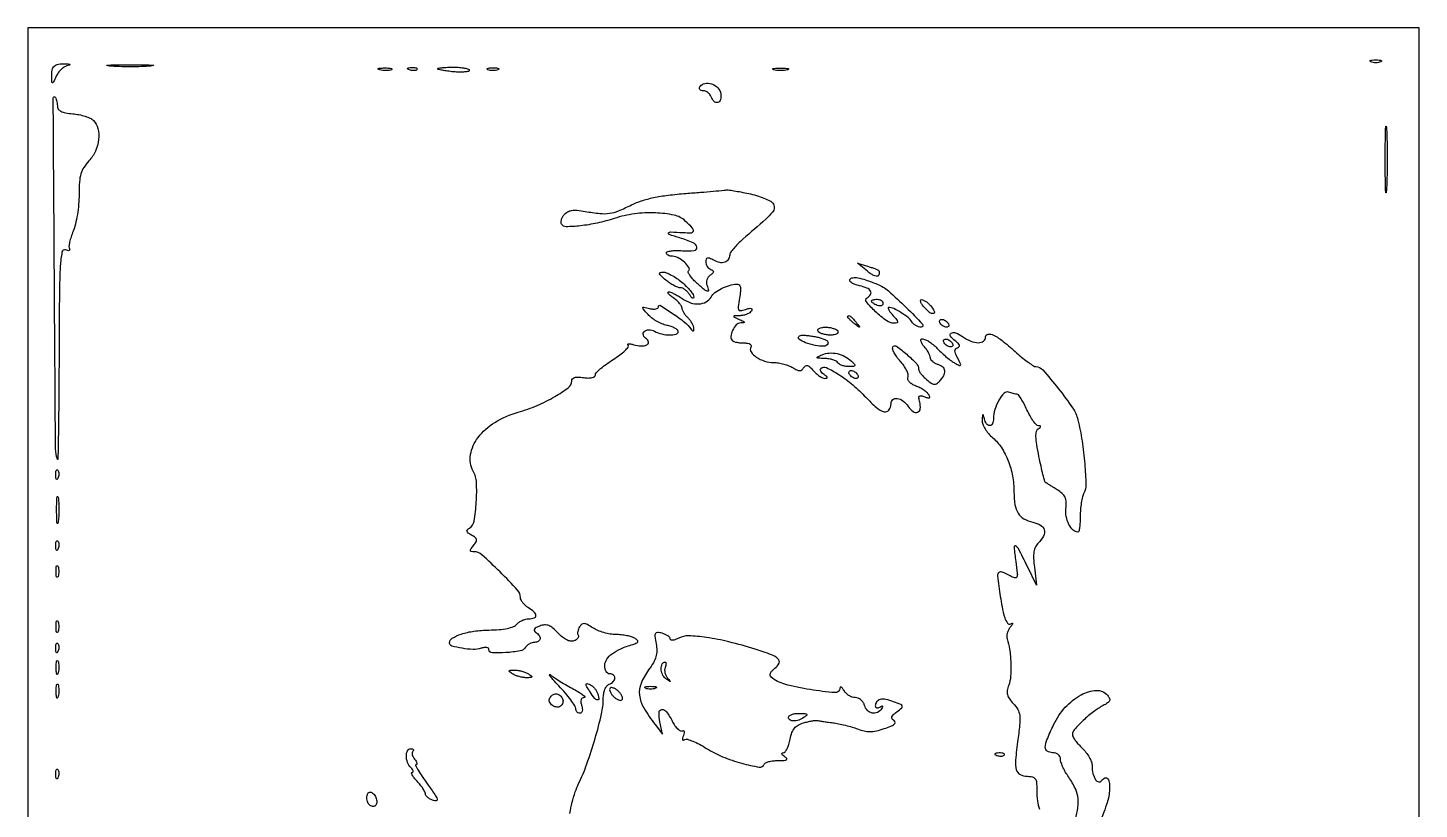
# Model space of a CAD drawing. Extents: x 0 to 353, y 0 to 448.
# Drawn here: x 0 to 353, y 249.7 to 448 of the extents above; entities that cross this region are included whole.
import ezdxf

# ---------------------------------------------------------------- set-up
doc = ezdxf.new("R2010")
doc.units = 0

msp = doc.modelspace()

# ---------------------------------------------------------------- linework, layer by layer
msp.add_lwpolyline([(0, 224), (0, 0), (176.5, 0), (353, 0), (353, 224), (353, 448), (176.5, 448), (0, 448)], close=True)
for points in [[(9.881387, 438.335977, 0.086937), (9.184421, 438.01273, 0.042177), (8.425777, 437.384032, 0.04014), (7.725648, 436.576452, 0.046034), (7.199067, 435.701979, -0.002896), (6.46435, 434.203263, -0.256599), (6.266969, 434.066235, -0.429873), (6.126234, 434.18659, -0.004711), (6.06768, 435.583333, -0.053055), (6.191383, 437.262515, -0.154491), (6.728357, 438.278749, -0.155641), (7.749245, 438.796462, -0.054089), (9.416667, 438.883999, -0.007499), (10.406867, 438.813954, -0.19799), (10.638375, 438.694444, -0.530757), (10.598321, 438.551152, -0.015377)], [(31.25, 438.262758, -0.01099), (28.859905, 438.148271, -0.006471), (26, 438.111256, -0.006471), (23.140095, 438.148271, -0.01099), (20.75, 438.262758, -0.067956), (20.109382, 438.396322, -0.813012), (20.126562, 438.522148, -0.014551), (22.235377, 438.608117, -0.002911), (26, 438.630035, -0.002911), (29.764623, 438.608117, -0.014551), (31.873438, 438.522148, -0.813012), (31.890618, 438.396322, -0.067956)], [(92.269032, 437.344063, -0.06278), (91.671085, 437.185595, -0.030339), (90.880008, 437.127736, -0.029507), (90.036634, 437.167106, -0.037336), (89.269032, 437.307009, -0.087174), (88.883358, 437.48334, -0.597527), (88.900903, 437.643467, -0.080377), (89.431793, 437.764444, -0.012823), (90.5, 437.805051, -0.014395), (91.580113, 437.787295, -0.052471), (92.257153, 437.684921, -0.333666), (92.386009, 437.52287, -0.31318)], [(98.729167, 437.395833, -0.126455), (98.402231, 437.202593, -0.060344), (97.916927, 437.123424, -0.05415), (97.359369, 437.160852, -0.051402), (96.8125, 437.316886, -0.054073), (96.395823, 437.538436, -0.470617), (96.37858, 437.720685, -0.168741), (96.670344, 437.862007, -0.018894), (97.416667, 437.921053, -0.028489), (98.112848, 437.910055, -0.077125), (98.592839, 437.799335, -0.208169), (98.77538, 437.614691, -0.296942)], [(112, 437.223574, -0.349806), (111.775764, 436.942278, -0.031602), (110.825, 436.787278, -0.030261), (109.533536, 436.738284, -0.018125), (108, 436.82861, -0.009175), (106.466467, 437.003303, -0.014988), (105.175, 437.214038, -0.008689), (104.135635, 437.434592, -0.349332), (104, 437.605035, -0.375272), (104.137529, 437.762469, -0.009085), (105.175, 437.883979, -0.015344), (106.466336, 437.971584, -0.009263), (108, 438, -0.018271), (109.533275, 437.943954, -0.029671), (110.825, 437.771925, -0.029992), (111.779308, 437.526532, -0.325612)], [(119.25, 437.337719, -0.057986), (118.679992, 437.181385, -0.037979), (118, 437.12966, -0.037979), (117.320008, 437.181385, -0.057986), (116.75, 437.337719, -0.174857), (116.540618, 437.525001, -0.447206), (116.601562, 437.693942, -0.078554), (117.10856, 437.810911, -0.017491), (118, 437.842105, -0.017491), (118.89144, 437.810911, -0.078554), (119.398438, 437.693942, -0.447206), (119.459382, 437.525001, -0.174857)], [(192.75, 437.310674, -0.039571), (191.952734, 437.168469, -0.024357), (191, 437.122029, -0.024357), (190.047266, 437.168469, -0.039571), (189.25, 437.310674, -0.161593), (188.99086, 437.478988, -0.542911), (189.042187, 437.633659, -0.052887), (189.748017, 437.740287, -0.011065), (191, 437.767997, -0.011065), (192.251983, 437.740287, -0.052887), (192.957813, 437.633659, -0.542911), (193.00914, 437.478988, -0.161593)], [(343.25, 439.337719, -0.057986), (342.679992, 439.181385, -0.037979), (342, 439.12966, -0.037979), (341.320008, 439.181385, -0.057986), (340.75, 439.337719, -0.174857), (340.540618, 439.525001, -0.447206), (340.601562, 439.693942, -0.078554), (341.10856, 439.810911, -0.017491), (342, 439.842105, -0.017491), (342.89144, 439.810911, -0.078554), (343.398438, 439.693942, -0.447206), (343.459382, 439.525001, -0.174857)], [(175.819551, 431.25, -0.095511), (175.746963, 429.780751, -0.264637), (175.061408, 429.055432, -0.281495), (174.129836, 429.295911, -0.101085), (173.361626, 430.5, 0.077126), (173.033038, 431.07342, 0.064983), (172.528573, 431.559375, 0.066775), (171.932106, 431.888001, 0.092821), (171.333994, 432, -0.077364), (170.827529, 432.078836, -0.154966), (170.500429, 432.310548, -0.185898), (170.401635, 432.654917, -0.116867), (170.535343, 433.057186, -0.210392), (171.741727, 433.886931, -0.130046), (173.486988, 433.763007, -0.1173), (175.0758, 432.760113, -0.159616)], [(7.487246, 428.179421, 0.145394), (7.729764, 427.385195, 0.128831), (8.3761, 426.807451, 0.075226), (9.539026, 426.41819, 0.022775), (11.390149, 426.18128, -0.028591), (12.97916, 425.959112, -0.028351), (14.537023, 425.556727, -0.029561), (15.854056, 425.048076, -0.089672), (16.640149, 424.502708, -0.140465), (17.776761, 422.45293, -0.084597), (17.940178, 419.657849, -0.077038), (17.14227, 416.707949, -0.08262), (15.5, 414.216574, 0.044423), (14.21654, 412.559029, 0.071038), (13.474268, 410.933066, 0.054757), (13.106495, 408.87717, 0.016904), (13, 405.7281, -0.02204), (12.890647, 403.248507, -0.017492), (12.561325, 400.587365, -0.017825), (12.080716, 398.137958, -0.041619), (11.506639, 396.361647, 0.020188), (10.974691, 394.928482, 0.026362), (10.612135, 393.578249, 0.025783), (10.433303, 392.456276, 0.166534), (10.558577, 391.90522, -0.159561), (10.626094, 391.62584, -0.313156), (10.487812, 391.457026, -0.12623), (10.114445, 391.447166, -0.035434), (9.551938, 391.618443, 0.472914), (8.659774, 391.111075, 0.027346), (8.24599, 387.545891, 0.013118), (8.010734, 380.755395, 0.001378), (7.921053, 364.856989, -0.001207), (7.865807, 354.434431, -0.002131), (7.762741, 345.829865, -0.00055), (7.636019, 338.522897, -0.836857), (7.492981, 338.5, -0.082373), (7.037322, 341.130493, -0.000152), (6.734698, 385.357702, -0.00007), (6.447381, 430.255912, -0.670444), (6.891733, 430.4416, -0.099238), (7.117019, 430.103354, -0.033095), (7.307053, 429.536697, -0.031429), (7.439402, 428.865093, -0.031045)], [(344.744131, 407.295706, -0.034402), (344.61895, 406.18842, -0.891547), (344.502098, 406.196239, -0.010022), (344.420962, 409.125063, -0.00187), (344.399941, 414.5, -0.00193), (344.419805, 419.883691, -0.009062), (344.499248, 422.977489, -0.83955), (344.617597, 422.992986, -0.064206), (344.741584, 422.295706, -0.007659), (344.849264, 418.975569, -0.004233), (344.884311, 414.917685, -0.00422), (344.850288, 410.80362, -0.006772)], [(182.885484, 405.931139, -0.019949), (184.878014, 405.419914, -0.022482), (186.744023, 404.768218, -0.022466), (188.266152, 404.077704, -0.102169), (189.022232, 403.473212, -0.187697), (189.392171, 402.363012, -0.162603), (188.943792, 401.213179, -0.038111), (187.205973, 399.422371, -0.002196), (181.447261, 394.373252, 0.017958), (180.176164, 393.185878, 0.022569), (179.091519, 391.994166, 0.021522), (178.288139, 390.937877, 0.137878), (178.070513, 390.309017, -0.130716), (177.691383, 389.161475, -0.170794), (176.820079, 388.494391, -0.133293), (175.536735, 388.430074, -0.069222), (174.020667, 388.98894, 0.021775), (172.975466, 389.491066, 0.147459), (172.411731, 389.554186, 0.27716), (172.103042, 389.282323, 0.077152), (172, 388.618517, 0.078246), (172.093362, 388.025583, 0.063984), (172.367188, 387.444157, 0.065224), (172.772073, 386.961701, 0.089454), (173.25, 386.659464, -0.055753), (173.798801, 386.361891, -0.271526), (173.941134, 386.053403, -0.189216), (173.755844, 385.69043, -0.028741), (173.104283, 385.177056, 0.091163), (172.617302, 384.683912, 0.075842), (172.299018, 384.018045, 0.075665), (172.193276, 383.286005, 0.089947), (172.322898, 382.600925, -0.045006), (172.666892, 381.388489, -0.553673), (172.377479, 381.121035, -0.113454), (171.560032, 381.55839, -0.007549), (169.567786, 383.349598, -0.023274), (168.639678, 384.293713, -0.037704), (167.954328, 385.186068, -0.044309), (167.561436, 385.920885, -0.306009), (167.635312, 386.301978, 0.352155), (167.729512, 387.169094, 0.065977), (166.62354, 388.48019, 0.058477), (165.024414, 389.625388, 0.126837), (163.571429, 390, -0.052743), (162.970208, 390.063597, -0.072582), (162.461607, 390.252535, -0.09247), (162.120013, 390.531611, -0.177162), (162, 390.859692, -0.333455), (162.238073, 391.176978, -0.035951), (163.192574, 391.381906, -0.032829), (164.503508, 391.479066, -0.019866), (166.059827, 391.430212, 0.038625), (169.094583, 391.448736, 0.447437), (169.730302, 392.291894, 0.248966), (168.788538, 393.448398, 0.026591), (165.41985, 394.663597, -0.007127), (162.70061, 395.526523, -0.481517), (162.554265, 395.925269, -0.273921), (163.079353, 396.205558, -0.005358), (166.25, 396.030596, 0.02241), (168.339674, 395.986645, 0.353095), (168.847091, 396.416334, 0.243368), (168.620839, 397.179638, 0.01379), (166.811439, 398.961045, 0.1354), (163.989364, 400.433335, 0.043985), (159.278359, 401.019477, 0.04175), (153.887573, 400.762788, 0.045803), (148.784947, 399.607947, -0.024357), (144.472035, 398.435598, -0.026827), (140.201985, 397.733064, -0.022118), (136.593616, 397.497481, -0.265537), (135.414101, 398.138987, -0.141109), (135.281312, 398.612871, -0.064792), (135.369418, 399.254024, -0.056621), (135.647785, 399.952818, -0.050171), (136.085276, 400.602751, -0.094632), (136.912677, 401.284759, -0.088478), (137.952792, 401.634264, -0.060278), (139.372272, 401.672974, -0.020479), (141.421365, 401.396533, 0.017404), (145.141489, 400.871346, 0.061426), (147.550885, 400.912923, 0.062884), (149.848705, 401.53788, 0.018837), (153.154836, 403.049456, -0.039046), (155.684537, 404.084713, -0.025718), (158.725423, 404.890304, -0.021158), (162.427792, 405.507697, -0.011628), (167, 405.964936, 0.000977), (170.691266, 406.254825, 0.001462), (173.915229, 406.523845, 0.000599), (176.677175, 406.765778, 0.031892), (177.200779, 406.846163, -0.089222), (177.677944, 406.864362, -0.004936), (179.159732, 406.640833, -0.007506), (180.925271, 406.329389, -0.005411)], [(165.923275, 383.411106, -0.020876), (167.09907, 382.334796, -0.026399), (168.087279, 381.241625, -0.026158), (168.79842, 380.266118, -0.152107), (168.969591, 379.661106, -0.177519), (168.862385, 379.390784, -0.351803), (168.648701, 379.355137, -0.106046), (168.31573, 379.648689, -0.027387), (167.919901, 380.25, 0.051919), (167.430646, 380.919396, 0.049439), (166.806548, 381.485937, 0.053303), (166.148259, 381.873227, 0.106724), (165.561094, 382, -0.095223), (164.889066, 382.129157, -0.027203), (163.921573, 382.577727, -0.02633), (162.862964, 383.213987, -0.025196), (161.860784, 383.966731, -0.0111), (160.650452, 385.021418, -0.125835), (160.304409, 385.547921, -0.422729), (160.457654, 385.850511, -0.070676), (161.173275, 385.966731, -0.101241), (162.019782, 385.811018, -0.027481), (163.258813, 385.22974, -0.02663), (164.622513, 384.399545, -0.024857)], [(215.854167, 386.438272, -0.159059), (215.965444, 386.248839, -0.053963), (216.00026, 385.927181, -0.047151), (215.963573, 385.539, -0.039058), (215.854167, 385.138303, -0.323955), (215.530091, 384.916779, -0.083168), (214.869661, 385.045795, -0.053414), (213.984172, 385.490705, -0.02907), (213, 386.208958), (210.5, 388.266311), (213, 387.508928, -0.006971), (213.983337, 387.195989, -0.009207), (214.869661, 386.882002, -0.007012), (215.598967, 386.596696, -0.084521)], [(215.5, 382.931848, -0.083922), (218.324248, 381.206387, -0.01516), (222.858343, 377.014523, -0.01225), (226.967274, 372.775207, -0.653768), (226.627801, 372, -0.077321), (225.983875, 372.100176, -0.054581), (225.313445, 372.397742, -0.054267), (224.71884, 372.836034, -0.073553), (224.29969, 373.354015, 0.092668), (223.356454, 374.43317, 0.028341), (221.574185, 375.681564, 0.027563), (219.683469, 376.712629, 0.111493), (218.410754, 377, 0.47064), (218.279805, 376.84167, 0.077646), (218.433419, 376.4125, 0.040547), (218.855259, 375.76829, 0.018692), (219.5, 375, -0.013102), (220.418253, 373.930298, -0.130014), (220.659884, 373.395811, -0.372161), (220.480803, 373.101451, -0.078079), (219.835096, 373, -0.157062), (217.900389, 373.623107, -0.032265), (215.092831, 375.929279, -0.031523), (212.760171, 378.405269, -0.455537), (212.932631, 379.458364, 0.109389), (213.823059, 380.324355, 0.295472), (213.828789, 381.166671, 0.15944), (212.905686, 381.923566, 0.03861), (210.991274, 382.501917, -0.033097), (209.88022, 382.824262, -0.060624), (209.04052, 383.250422, -0.09661), (208.584029, 383.705058, -0.295253), (208.575431, 384.122049, -0.230356), (209.286034, 384.571938, -0.07057), (210.591694, 384.533656, -0.040727), (212.566768, 384.025912, -0.011985)], [(214, 378.606989, 0.222225), (214.087111, 378.420671, 0.030693), (214.440625, 378.160341, 0.030395), (214.925442, 377.887494, 0.02136), (215.5, 377.638374, 0.055937), (216.074366, 377.488865, 0.100118), (216.559375, 377.516384, 0.147206), (216.877514, 377.710807, 0.184534), (217, 378.031385, 0.152681), (216.884506, 378.400789, 0.098158), (216.559375, 378.715469, 0.08088), (216.073532, 378.92777, 0.062722), (215.5, 379, 0.024748), (214.925176, 378.971531, 0.039339), (214.440625, 378.884553, 0.046727), (214.096084, 378.758929, 0.289661)], [(229.020056, 377.475834, -0.045266), (229.986027, 376.070684, -0.475211), (229.762968, 375.504768, -0.255106), (228.884466, 375.67505, -0.03607), (227.505548, 376.993869, -0.026836), (226.879557, 377.764969, -0.064121), (226.526644, 378.410699, -0.150719), (226.496726, 378.820241, -0.349393), (226.722568, 379, -0.107497), (227.207094, 378.894612, -0.03937), (227.823379, 378.552276, -0.0368), (228.459787, 378.059062, -0.036315)], [(210.127555, 373.25, -0.001576), (211.00764, 372.120493, -0.377591), (211, 372, -0.377591), (210.879507, 371.99236, -0.001576), (209.75, 372.872445, -0.012436), (209.079598, 373.425681, -0.017649), (208.514062, 373.952641, -0.013803), (208.08115, 374.410139, -0.184603), (208, 374.622445, -0.307699), (208.193395, 374.90695, -0.241985), (208.573889, 374.869516, -0.065617), (209.23668, 374.306759, -0.017685)], [(205.5, 371, -0.248314), (205.525676, 370.616153, -0.167127), (205.219427, 370.288197, -0.085479), (204.553315, 370.069023, -0.03685), (203.618034, 370, -0.036773), (202.615763, 370.073814, -0.040854), (201.670862, 370.29375, -0.044834), (200.910071, 370.615371, -0.132684), (200.5, 371, -0.248314), (200.474324, 371.383847, -0.167127), (200.780573, 371.711803, -0.085479), (201.446685, 371.930977, -0.03685), (202.381966, 372, -0.036773), (203.384237, 371.926186, -0.040854), (204.329138, 371.70625, -0.044834), (205.089929, 371.384629, -0.132684)], [(233.5, 373, -0.076764), (233.661825, 372.617617, -0.154201), (233.642737, 372.29375, -0.186277), (233.449529, 372.079239, -0.117858), (233.118034, 372, -0.085235), (232.689814, 372.073533, -0.053414), (232.230237, 372.29375, -0.051777), (231.810561, 372.617474, -0.064269), (231.5, 373, -0.076764), (231.338175, 373.382383, -0.154201), (231.357263, 373.70625, -0.186277), (231.550471, 373.920761, -0.117858), (231.881966, 374, -0.085235), (232.310186, 373.926467, -0.053414), (232.769763, 373.70625, -0.051777), (233.189439, 373.382526, -0.064269)], [(200.75, 369.369714, -0.055438), (202.692843, 368.61034, -0.406173), (202.974169, 367.749323, -0.288286), (202.025213, 367.162784, -0.04745), (199.78125, 367.39375, -0.034235), (197.282957, 368.073994, -0.085681), (195.634552, 368.985743, -0.461065), (195.614875, 369.628827, -0.188266), (196.55, 369.986345, -0.022904), (197.458001, 369.938357, -0.011794), (198.588125, 369.799577, -0.011698), (199.746377, 369.601745, -0.01732)], [(234.5, 368, -0.076764), (234.661825, 367.617617, -0.154201), (234.642737, 367.29375, -0.186277), (234.449529, 367.079239, -0.117858), (234.118034, 367, -0.085235), (233.689814, 367.073533, -0.053414), (233.230237, 367.29375, -0.051777), (232.810561, 367.617474, -0.064269), (232.5, 368, -0.076764), (232.338175, 368.382383, -0.154201), (232.357263, 368.70625, -0.186277), (232.550471, 368.920761, -0.117858), (232.881966, 369, -0.085235), (233.310186, 368.926467, -0.053414), (233.769763, 368.70625, -0.051777), (234.189439, 368.382526, -0.064269)], [(208.964286, 363.392677, -0.017918), (209.751941, 362.587866, -0.309161), (209.800412, 362.241694, -0.269033), (209.489406, 362.035878, -0.014748), (208.273303, 362, -0.042426), (207.402989, 362.07398, -0.044146), (206.569597, 362.29375, -0.048295), (205.889541, 362.616057, -0.120103), (205.5, 363, 0.135468), (205.079744, 363.389883, 0.041474), (204.273037, 363.726896, 0.038107), (203.266379, 363.969668, 0.033602), (202.190983, 364.070285, -0.004235), (200.549506, 364.127074, -0.224568), (200.278358, 364.269915, -0.476991), (200.328534, 364.469743, -0.008213), (201.5, 364.990385, -0.082716), (203.34894, 365.43646, -0.070754), (205.349899, 365.296983, -0.068534), (207.291063, 364.593418, -0.069051)], [(210.5, 360, -0.076764), (210.661825, 359.617617, -0.154201), (210.642737, 359.29375, -0.186277), (210.449529, 359.079239, -0.117858), (210.118034, 359, -0.085235), (209.689814, 359.073533, -0.053414), (209.230237, 359.29375, -0.051777), (208.810561, 359.617474, -0.064269), (208.5, 360, -0.076764), (208.338175, 360.382383, -0.154201), (208.357263, 360.70625, -0.186277), (208.550471, 360.920761, -0.117858), (208.881966, 361, -0.085235), (209.310186, 360.926467, -0.053414), (209.769763, 360.70625, -0.051777), (210.189439, 360.382526, -0.064269)], [(7.683114, 333.8125, -0.054073), (7.461564, 333.395823, -0.470617), (7.279315, 333.37858, -0.168741), (7.137993, 333.670344, -0.018894), (7.078947, 334.416667, -0.028489), (7.089945, 335.112848, -0.077125), (7.200665, 335.592839, -0.208169), (7.385309, 335.77538, -0.296942), (7.604167, 335.729167, -0.126455), (7.797407, 335.402231, -0.060344), (7.876576, 334.916927, -0.05415), (7.839148, 334.359369, -0.051402)], [(7.724731, 322.767909, -0.069146), (7.574262, 322.205163, -0.756877), (7.435944, 322.222448, -0.031761), (7.337136, 323.352754, -0.005499), (7.309869, 325.5, -0.005888), (7.331591, 327.655786, -0.025342), (7.424528, 328.934948, -0.556092), (7.565802, 329.000181, -0.212532), (7.714526, 328.767909, -0.024559), (7.845055, 327.487453, -0.012695), (7.888655, 325.878422, -0.01259), (7.849672, 324.218327, -0.018638)], [(7.683114, 315.8125, -0.054073), (7.461564, 315.395823, -0.470617), (7.279315, 315.37858, -0.168741), (7.137993, 315.670344, -0.018894), (7.078947, 316.416667, -0.028489), (7.089945, 317.112848, -0.077125), (7.200665, 317.592839, -0.208169), (7.385309, 317.77538, -0.296942), (7.604167, 317.729167, -0.126455), (7.797407, 317.402231, -0.060344), (7.876576, 316.916927, -0.05415), (7.839148, 316.359369, -0.051402)], [(7.662281, 308.75, -0.174857), (7.474999, 308.540618, -0.447206), (7.306058, 308.601562, -0.078554), (7.189089, 309.10856, -0.017491), (7.157895, 310, -0.017491), (7.189089, 310.89144, -0.078554), (7.306058, 311.398438, -0.447206), (7.474999, 311.459382, -0.174857), (7.662281, 311.25, -0.057986), (7.818615, 310.679992, -0.037979), (7.87034, 310, -0.037979), (7.818615, 309.320008, -0.057986)], [(7.662281, 294.75, -0.174857), (7.474999, 294.540618, -0.447206), (7.306058, 294.601562, -0.078554), (7.189089, 295.10856, -0.017491), (7.157895, 296, -0.017491), (7.189089, 296.89144, -0.078554), (7.306058, 297.398438, -0.447206), (7.474999, 297.459382, -0.174857), (7.662281, 297.25, -0.057986), (7.818615, 296.679992, -0.037979), (7.87034, 296, -0.037979), (7.818615, 295.320008, -0.057986)], [(159.408505, 291.636016, -0.046156), (159.572291, 289.883747, -0.070213), (159.360428, 288.372051, -0.06159), (158.709094, 286.842022, -0.027543), (157.507069, 285.009581, 0.06109), (155.583711, 281.599976, 0.128035), (155.171209, 278.605478, 0.103883), (156.257561, 275.379408, 0.032054), (159.151737, 271.11178), (161.005288, 268.72356), (160.377644, 271.86178, -0.051451), (160.152334, 274.236786, -0.402014), (160.857729, 274.960309, -0.251236), (162.046662, 274.373206, -0.035661), (163.516908, 271.967304, 0.030864), (164.186454, 270.847687, 0.049557), (164.902372, 269.997198, 0.065724), (165.557229, 269.508808, 0.272221), (166.031134, 269.519242, -0.156921), (166.337627, 269.594984, -0.323896), (166.517497, 269.444861, -0.122694), (166.51943, 269.030367, -0.031737), (166.318607, 268.387893, 0.028744), (166.1001, 267.703252, 0.145153), (166.114714, 267.30662, 0.35362), (166.317748, 267.177658, 0.110361), (166.683779, 267.304564, -0.211685), (167.332122, 267.393527, -0.025433), (168.730432, 266.911913, -0.026729), (170.412976, 266.128011, -0.018935), (172.213635, 265.079471, 0.043865), (176.256068, 262.987761, 0.030413), (181.128369, 261.324212, 0.023782), (185.574471, 260.326913, 0.365772), (186.833333, 261.061481, -0.201962), (187.165384, 261.425257, -0.041608), (187.998958, 261.728808, -0.037649), (189.096366, 261.940773, -0.027683), (190.333333, 262.015313, 0.010871), (191.905429, 262.057103, 0.121929), (192.499809, 262.235106, 0.47336), (192.545881, 262.533993, 0.066544), (192, 263, -0.032412), (191.494098, 263.375516, -0.12967), (191.275121, 263.689119, -0.347537), (191.342167, 263.893283, -0.143751), (191.638709, 263.984687, 0.22216), (192.120268, 264.217702, 0.050822), (192.630188, 264.993714, 0.04322), (193.087564, 266.095702, 0.030404), (193.414919, 267.39817, -0.03737), (193.8645, 269.087165, -0.086281), (194.500088, 270.231511, -0.097379), (195.429971, 271.010813, -0.057383), (196.77621, 271.562208, -0.010823), (197.870728, 271.844548, -0.013188), (198.906847, 272.059367, -0.011748), (199.780888, 272.195548, -0.085036), (200.204544, 272.17919, 0.014793), (200.64602, 272.099459, 0.001604), (201.670169, 271.948985, 0.001966), (202.891085, 271.778497, 0.001584), (204.204544, 271.604588, -0.018475), (205.684006, 271.357602, -0.011225), (207.41321, 270.962171, -0.011242), (209.113166, 270.492165, -0.019434), (210.5, 270.015453, 0.038374), (212.158769, 269.514597, 0.057194), (213.665082, 269.360015, 0.051559), (215.277865, 269.54635, 0.024973), (217.282618, 270.096841, 0.017481), (218.915296, 270.698152, 0.07371), (219.810722, 271.228821, 0.228945), (220.031501, 271.699592, 0.256836), (219.787489, 272.131339, -0.097241), (219.292348, 272.590256, -0.238776), (219.215144, 273.066532, -0.132166), (219.573587, 273.624669, -0.025958), (220.504871, 274.385811, 0.016887), (221.72385, 275.34575, 0.306089), (221.852233, 275.799226, 0.215975), (221.484113, 276.199485, 0.009277), (219.666084, 276.93245, 0.041082), (217.7075, 277.501085, 0.105864), (216.242156, 277.485701, 0.176086), (215.348619, 276.912924, 0.1645), (215, 275.881966, 0.143682), (215.094259, 275.560726, 0.191478), (215.339137, 275.385314, 0.135818), (215.712375, 275.395305, 0.064296), (216.154508, 275.595492, -0.029004), (216.613152, 275.843426, -0.315645), (216.809017, 275.809017, -0.315645), (216.843426, 275.613152, -0.029004), (216.595492, 275.154508, -0.145565), (215.56038, 274.231664, -0.159564), (214.228903, 274.067653, -0.151928), (213.010294, 274.726194, -0.130234), (212.289749, 276, 0.080266), (211.95214, 276.764263, 0.072861), (211.381729, 277.4125, 0.075734), (210.673025, 277.849481, 0.100676), (209.933059, 278, -0.082607), (209.156135, 278.129241, -0.055189), (208.338609, 278.514063, -0.054083), (207.606016, 279.080607, -0.069374), (207.080099, 279.75, 0.026406), (206.684392, 280.353698, 0.098767), (206.351299, 280.658385, 0.341664), (206.139437, 280.634028, 0.195072), (206.030409, 280.384928, -0.429247), (204.764873, 279.246423, -0.020355), (198.456853, 280.000785, -0.026138), (192.042839, 281.38124, -0.1086), (188.553747, 283.200395, -0.193603), (188.326158, 283.625684, -0.133454), (188.4123, 284.17178, -0.086), (188.833303, 284.795999, -0.042536), (189.553747, 285.428933, 0.124216), (190.585837, 286.685002, 0.322284), (190.3843, 287.774641, 0.102673), (188.664561, 288.852181, 0.013011), (184.5, 290.274367, 0.015207), (177.887198, 292.123374, 0.024737), (172.16609, 293.240102, 0.027008), (167.619365, 293.647224, 0.132441), (165.129688, 293.069407, -0.032131), (164.312468, 292.697421, -0.064944), (163.625596, 292.534266, -0.117767), (163.17519, 292.593586, -0.310814), (163, 292.848185, 0.182687), (162.85205, 293.239599, 0.059526), (162.383547, 293.658119, 0.050131), (161.70466, 294.037876, 0.038535), (160.901437, 294.315524, 0.043264), (159.73306, 294.515247, 0.294415), (159.240717, 294.252753, 0.161483), (159.104286, 293.536119, 0.013344)], [(7.683114, 289.8125, -0.054073), (7.461564, 289.395823, -0.470617), (7.279315, 289.37858, -0.168741), (7.137993, 289.670344, -0.018894), (7.078947, 290.416667, -0.028489), (7.089945, 291.112848, -0.077125), (7.200665, 291.592839, -0.208169), (7.385309, 291.77538, -0.296942), (7.604167, 291.729167, -0.126455), (7.797407, 291.402231, -0.060344), (7.876576, 290.916927, -0.05415), (7.839148, 290.359369, -0.051402)], [(7.692991, 284.269032, -0.087174), (7.51666, 283.883358, -0.597527), (7.356533, 283.900903, -0.080377), (7.235556, 284.431793, -0.012823), (7.194949, 285.5, -0.014395), (7.212705, 286.580113, -0.052471), (7.315079, 287.257153, -0.333666), (7.47713, 287.386009, -0.31318), (7.655937, 287.269032, -0.06278), (7.814405, 286.671085, -0.030339), (7.872264, 285.880008, -0.029507), (7.832894, 285.036634, -0.037336)], [(161.685134, 285.621855, 0.091881), (161.569341, 284.99675, 0.058457), (161.65587, 284.259725, 0.056201), (161.919321, 283.528782, 0.066708), (162.328145, 282.920083, -0.003329), (162.98472, 282.168448, -0.609136), (162.953984, 282.092132, -0.185134), (162.789471, 282.138093, -0.001896), (161.809441, 282.871341, -0.129827), (160.990011, 283.913214, -0.09658), (160.67548, 285.348847, -0.126076), (160.950583, 286.536016, -0.28006), (161.713978, 287, -0.318186), (161.863917, 286.893834, -0.090117), (161.911755, 286.59517, -0.056234), (161.852126, 286.150412, -0.030205)], [(127, 284, -0.01604), (127.779772, 283.45985, -0.367612), (127.836839, 283.214297, -0.26855), (127.588562, 283.055204, -0.011288), (126.5, 283.030626, -0.040274), (125.624621, 283.10125, -0.027303), (124.646875, 283.315379, -0.027565), (123.719031, 283.628331, -0.048366), (123, 284, -0.01604), (122.220228, 284.54015, -0.367612), (122.163161, 284.785703, -0.26855), (122.411438, 284.944796, -0.011288), (123.5, 284.969374, -0.040274), (124.375379, 284.89875, -0.027303), (125.353125, 284.684621, -0.027565), (126.280969, 284.371669, -0.048366)], [(138.485191, 280.109133, -0.012576), (139.929814, 279.297428, -0.032315), (140.917099, 278.619558, -0.095869), (141.282145, 278.197728, -0.576886), (141.167803, 278, 0.135701), (140.659674, 277.859506, 0.179136), (140.36121, 277.487977, 0.115596), (140.303802, 276.866362, 0.042338), (140.5, 276, -0.043987), (140.676008, 275.210739, -0.086344), (140.649865, 274.569758, -0.136392), (140.433385, 274.158106, -0.20676), (140.067388, 274, -0.112801), (139.660212, 274.093044, -0.100211), (139.313545, 274.356069, -0.094197), (139.080952, 274.749301, -0.086791), (139, 275.212148, 0.146925), (138.790255, 275.910523, 0.01384), (137.751563, 277.39286, 0.016792), (136.377788, 279.118118, 0.012438), (134.75, 280.93368, -0.004972), (133.23328, 282.575373, -0.018891), (132.335938, 283.64479, -0.358275), (132.340697, 283.816567, -0.403345), (132.5, 283.830664, 0.022483), (133.539261, 283.067257, 0.008076), (135.08315, 282.07235, 0.007993), (136.812788, 281.034842, 0.009388)], [(7.692991, 278.269032, -0.087174), (7.51666, 277.883358, -0.597527), (7.356533, 277.900903, -0.080377), (7.235556, 278.431793, -0.012823), (7.194949, 279.5, -0.014395), (7.212705, 280.580113, -0.052471), (7.315079, 281.257153, -0.333666), (7.47713, 281.386009, -0.31318), (7.655937, 281.269032, -0.06278), (7.814405, 280.671085, -0.030339), (7.872264, 279.880008, -0.029507), (7.832894, 279.036634, -0.037336)], [(135.553851, 277.912868, -0.087931), (135.744929, 277.431908, -0.076196), (135.772446, 276.889158, -0.077143), (135.636695, 276.369288, -0.094276), (135.354508, 275.954508, -0.210212), (134.341245, 275.560325, -0.136073), (133.125943, 275.954807, -0.148231), (132.352807, 276.887512, -0.242435), (132.430902, 277.888197, -0.095113), (133.152473, 278.67334, -0.158818), (133.995559, 278.955451, -0.160437), (134.836761, 278.685747, -0.097506)], [(144.44622, 279.279553, -0.038333), (144.899152, 277.760522, -0.505277), (144.568053, 277.384967, -0.20681), (143.818773, 277.789801, -0.021884), (142.632134, 279.438683, -0.009415), (141.808087, 280.749529, -0.108905), (141.615149, 281.321327, -0.465017), (141.809674, 281.525145, -0.076295), (142.419356, 281.392572, -0.067881), (143.009363, 281.068745, -0.042197), (143.602975, 280.546149, -0.041646), (144.111406, 279.919145, -0.057988)], [(147.738095, 280.404762, 0.215499), (147.603328, 280.047687, 0.079389), (147.724702, 279.510119, 0.060377), (148.068028, 278.883327, 0.040942), (148.595238, 278.261905, 0.040942), (149.216661, 277.734694, 0.060377), (149.843452, 277.391369, 0.079389), (150.381021, 277.269995, 0.215499), (150.738095, 277.404762, 0.215499), (150.872863, 277.761836, 0.079389), (150.751488, 278.299405, 0.060377), (150.408163, 278.926196, 0.040942), (149.880952, 279.547619, 0.040942), (149.25953, 280.07483, 0.060377), (148.632738, 280.418155, 0.079389), (148.09517, 280.539529, 0.215499)], [(159.25, 280.337719, -0.057986), (158.679992, 280.181385, -0.037979), (158, 280.12966, -0.037979), (157.320008, 280.181385, -0.057986), (156.75, 280.337719, -0.174857), (156.540618, 280.525001, -0.447206), (156.601562, 280.693942, -0.078554), (157.10856, 280.810911, -0.017491), (158, 280.842105, -0.017491), (158.89144, 280.810911, -0.078554), (159.398438, 280.693942, -0.447206), (159.459382, 280.525001, -0.174857)], [(197, 273, -0.05437), (195.582896, 272.288872, -0.089354), (194.2663, 272.051693, -0.147327), (193.363212, 272.323695, -0.251537), (193, 273, -0.242407), (193.19699, 273.382445, -0.069028), (193.807813, 273.701752, -0.052836), (194.696678, 273.917643, -0.03458), (195.75, 273.984687, -0.011096), (197.150937, 273.945789, -0.155556), (197.616929, 273.771138, -0.461139), (197.628119, 273.487379, -0.043106)], [(97.675343, 264.342009, 0.171918), (97.507446, 263.989854, 0.082297), (97.537806, 263.483088, 0.066538), (97.753708, 262.904134, 0.050768), (98.131121, 262.342009, -0.030126), (98.50909, 261.826316, -0.071189), (98.707321, 261.394215, -0.16029), (98.699106, 261.119526, -0.315654), (98.528639, 261, 0.55899), (98.398095, 260.787724, 0.01323), (99.068541, 259.544388, 0.016536), (100.057439, 257.946076, 0.008963), (101.372399, 256.044726, -0.005811), (103.252883, 253.361973, -0.063238), (103.853584, 252.189404, -0.449639), (103.640141, 251.796815, -0.146541), (102.892038, 251.844234, -0.038526), (102.11218, 252.203146, -0.047819), (101.455026, 252.656506, -0.055328), (101.002863, 253.131496, -0.167688), (100.865285, 253.549508, 0.126096), (100.743799, 254.053485, 0.023331), (100.253984, 254.881731, 0.023711), (99.573379, 255.818873, 0.019664), (98.765137, 256.75, -0.019474), (98.014165, 257.614487, -0.043225), (97.52912, 258.339063, -0.088259), (97.367261, 258.815574, -0.459281), (97.525686, 259, 0.236602), (97.744409, 259.109638, 0.230586), (97.79067, 259.3525, 0.095633), (97.601564, 259.738342, 0.034766), (97.2, 260.2, -0.106236), (96.342923, 261.526271, -0.089009), (96.035029, 263.176153, -0.119116), (96.3437, 264.493444, -0.283097), (97.166667, 265, -0.057388), (97.56848, 264.953729, -0.172529), (97.79734, 264.806715, -0.253554), (97.832285, 264.592176, -0.113033)], [(245.8125, 263.316886, 0.051402), (246.359369, 263.160852, 0.05415), (246.916927, 263.123424, 0.060344), (247.402231, 263.202593, 0.126455), (247.729167, 263.395833, 0.296942), (247.77538, 263.614691, 0.208169), (247.592839, 263.799335, 0.077125), (247.112848, 263.910055, 0.028489), (246.416667, 263.921053, 0.018894), (245.670344, 263.862007, 0.168741), (245.37858, 263.720685, 0.470617), (245.395823, 263.538436, 0.054073)], [(7.683114, 257.8125, -0.054073), (7.461564, 257.395823, -0.470617), (7.279315, 257.37858, -0.168741), (7.137993, 257.670344, -0.018894), (7.078947, 258.416667, -0.028489), (7.089945, 259.112848, -0.077125), (7.200665, 259.592839, -0.208169), (7.385309, 259.77538, -0.296942), (7.604167, 259.729167, -0.126455), (7.797407, 259.402231, -0.060344), (7.876576, 258.916927, -0.05415), (7.839148, 258.359369, -0.051402)], [(88.32411, 252.597766, -0.082586), (88.545735, 251.513423, -0.168008), (88.295046, 250.691662, -0.233756), (87.672694, 250.365657, -0.145217), (86.86052, 250.586203, -0.166742), (86.233457, 251.350977, -0.091719), (86.022312, 252.556368, -0.10994), (86.266365, 253.605693, -0.288442), (86.893011, 254, -0.13183), (87.274298, 253.897692, -0.062811), (87.681764, 253.588094, -0.055794), (88.051993, 253.134097, -0.051604)]]:
    msp.add_lwpolyline(points, format="xyb", close=True)
for points in [[(137.513056, 248.592849, -0.01775), (138.117143, 251.39764, -0.017919), (138.895812, 254.070625, -0.033937), (139.742368, 256.146918, 0.028435), (141.840121, 261.134425, 0.014591), (143.923431, 267.591311, 0.013464), (145.559469, 273.841873, 0.057331), (146, 277.671225, -0.040143), (146.104119, 278.96598, -0.056454), (146.416592, 280.080817, -0.068412), (146.895944, 280.912856, -0.137126), (147.5, 281.361626, 0.102947), (148.54828, 282.03588, 0.187746), (148.95988, 282.950497, 0.25752), (148.59805, 283.695006, 0.1548), (147.636536, 284, -0.157367), (147.114575, 284.168451, -0.108449), (146.696899, 284.634802, -0.084719), (146.440681, 285.347081, -0.056941), (146.386536, 286.212118, -0.138978), (146.900103, 287.724123, -0.081717), (148.234441, 289.109342, -0.058302), (150.410347, 290.368397, -0.027185), (153.471975, 291.49894, 0.018784), (154.515718, 291.864557, 0.224216), (154.801099, 292.16774, 0.308405), (154.700632, 292.511585, 0.031088), (153.971975, 293.038482, 0.068269), (153.182894, 293.398066, 0.023734), (151.96737, 293.700423, 0.023062), (150.580543, 293.910339, 0.024867), (149.214817, 293.984687, -0.041694), (147.770785, 294.112094, -0.027498), (146.145547, 294.486337, -0.027674), (144.594056, 295.029301, -0.047051), (143.379474, 295.670929, 0.018535), (141.978173, 296.516586, 0.105016), (141.148917, 296.770059, 0.189324), (140.538544, 296.590015, 0.089277), (139.98064, 295.968675, 0.048234), (139.692878, 295.383724, 0.050262), (139.527375, 294.762452, 0.05559), (139.499791, 294.198132, 0.123459), (139.629365, 293.790683, -0.190287), (139.692956, 293.436185, -0.115253), (139.513571, 293.043051, -0.083554), (139.108674, 292.668485, -0.053395), (138.536697, 292.375708, -0.136823), (137.71294, 292.297671, -0.071328), (136.726177, 292.624586, -0.056133), (135.642692, 293.325937, -0.034203), (134.531113, 294.371928, 0.028431), (133.216958, 295.637432, 0.086046), (132.154058, 296.271717, 0.111909), (131.107799, 296.422859, 0.068831), (129.886829, 296.153839, 0.029563), (128.965436, 295.749619, 0.125368), (128.517087, 295.354827, 0.273246), (128.491886, 294.973139, 0.138292), (128.829031, 294.605665, -0.092193), (129.710525, 293.80491, -0.191358), (129.955574, 292.924098, -0.240677), (129.519744, 292.25767, -0.130549), (128.54969, 292, 0.074746), (127.935679, 291.907694, 0.052215), (127.2905, 291.632812, 0.051987), (126.712887, 291.228265, 0.071823), (126.29969, 290.75, -0.210285), (124.901233, 289.819462, -0.028108), (121.300415, 289.398443, -0.02687), (117.77631, 289.375657, -0.400438), (117, 290.189551, 0.246484), (116.838321, 290.497595, 0.11431), (116.405899, 290.668555, 0.07312), (115.752608, 290.670439, 0.041082), (114.977529, 290.492868, -0.085302), (112.958531, 290.214234, -0.033538), (110.154847, 290.495832, -0.027509), (107.574021, 291.07881, -0.335176), (107, 291.838908, -0.262699), (107.683896, 293.050749, -0.056296), (109.961563, 294.097384, -0.0456), (113.197406, 294.845252, -0.030489), (116.990214, 295.13038, 0.0169), (119.582972, 295.254598, 0.030865), (121.678485, 295.557133, 0.03748), (123.241621, 296.006651, 0.131533), (124.088815, 296.607016, -0.067504), (124.66908, 297.140338, -0.04453), (125.456824, 297.590811, -0.044283), (126.318767, 297.897607, -0.063446), (127.122445, 298, 0.071545), (128.492485, 298.197047, 0.345128), (128.92006, 298.795402, 0.207457), (128.493199, 299.671634, 0.037547), (127, 300.767927, -0.044247), (126.234848, 301.345604, -0.044918), (125.5875, 302.046219, -0.048947), (125.142128, 302.759275, -0.115634), (125, 303.365617, 0.188886), (124.249302, 305.281892, 0.011062), (119.811324, 309.869061, 0.011151), (115.17661, 314.252158, 0.185899), (113.234698, 315, -0.041744), (112.49275, 315.062052, -0.339046), (112.274845, 315.295886, -0.183943), (112.387801, 315.708136, -0.015368), (113.080317, 316.596777, 0.036228), (113.722743, 317.496075, 0.186044), (113.83049, 318.088204, 0.184644), (113.51319, 318.602196, 0.035604), (112.582785, 319.213609, -0.028371), (111.729277, 319.756995, -0.165493), (111.424545, 320.184638, -0.262524), (111.515804, 320.588276, -0.070468), (112.040117, 321.024794, 0.215781), (113.221336, 322.780697, 0.025193), (113.785932, 327.594371, 0.029261), (113.824844, 332.535034, 0.11064), (113.002142, 335.495998, -0.167144), (112.329276, 339.660937, -0.120747), (114.225088, 344.006335, -0.093808), (118.477368, 347.827201, -0.065602), (124.392244, 350.425651, 0.029419), (129.221176, 352.143235, 0.03156), (133.698959, 354.382145, 0.029144), (137.171098, 356.681979, 0.236123), (138, 358.339352, -0.18149), (138.203829, 358.882398, -0.143263), (138.736907, 359.22263, -0.080263), (139.655301, 359.336436, -0.027215), (141, 359.213308, 0.029792), (142.222486, 359.107715, 0.061767), (143.174355, 359.200127, 0.097557), (143.782567, 359.46785, 0.245151), (144, 359.884664, -0.195765), (144.237204, 360.467287, -0.020627), (145.328085, 361.496397, -0.023069), (146.789356, 362.651458, -0.016507), (148.521141, 363.810356, 0.019446), (150.199373, 364.947751, 0.033534), (151.487673, 366.0363, 0.038752), (152.298378, 366.951855, 0.366968), (152.271141, 367.43642, -0.265151), (152.214352, 367.667279, -0.312067), (152.384831, 367.807592, -0.074274), (152.926174, 367.772565, -0.021326), (153.741051, 367.55968, 0.064922), (155.578644, 367.247046, 0.115721), (157.076601, 367.53756, 0.324977), (157.473006, 368.229262, 0.231295), (156.978647, 369.013197, -0.16594), (156.195313, 369.965523, -0.296112), (156.404723, 370.918452, -0.201319), (157.549372, 371.377477, -0.119426), (158.994947, 371.002704, 0.062568), (160.847135, 370.291919, 0.057004), (162.877729, 370.031471, 0.070414), (164.47753, 370.235607, 0.337862), (165, 370.920545, 0.226241), (164.810683, 371.317526, 0.046945), (164.14921, 371.757544, 0.040755), (163.21293, 372.166383, 0.028517), (162.103692, 372.477225, -0.046197), (160.859243, 372.873843, -0.030459), (159.513653, 373.543463, -0.030624), (158.273755, 374.362708, -0.050687), (157.353692, 375.213672, -0.004063), (156.113172, 376.642467, -0.244509), (156.038755, 376.964281, -0.403754), (156.260854, 377.100745, -0.007207), (157.75, 376.750611, 0.041412), (158.612055, 376.609222, 0.070662), (159.339063, 376.653844, 0.106084), (159.823041, 376.866367, 0.240919), (160, 377.212308, -0.586611), (160.527987, 377.507478, -0.012716), (163.600372, 375.509007, -0.018127), (166.645725, 373.249266, -0.071853), (168.234687, 371.552863, 0.030724), (168.569054, 371.131403, 0.25661), (168.790814, 371.053877, 0.317723), (168.939936, 371.201793, 0.04032), (168.984687, 371.678571, 0.093938), (168.886563, 372.235707, 0.036132), (168.554877, 372.951563, 0.034194), (168.072878, 373.696173, 0.035653), (167.5, 374.357143, -0.030555), (166.92595, 375.005994, -0.031356), (166.440625, 375.714593, -0.033025), (166.101241, 376.379739, -0.101794), (166, 376.871867, 0.143484), (165.85552, 377.364972, 0.035689), (165.347139, 378.045799, 0.033545), (164.628208, 378.772813, 0.028235), (163.777494, 379.443296, -0.019705), (162.989747, 380.042663, -0.053865), (162.501599, 380.542718, -0.173112), (162.399567, 380.847646, -0.408389), (162.554988, 381, -0.096672), (163.092754, 380.895046, -0.019348), (163.987536, 380.490967, -0.019788), (165.00755, 379.930494, -0.017324), (166.027494, 379.267122, 0.07187), (168.135942, 378.201906, 0.094868), (170.264577, 377.912462, 0.112326), (172.083381, 378.431011, 0.138678), (173.335404, 379.662295, -0.103846), (174.319654, 380.773021, -0.043454), (176.030671, 381.826517, -0.042558), (178.01186, 382.617774, -0.062175), (179.861291, 382.936614, -0.182259), (180.454068, 382.744092, -0.177652), (180.780043, 382.205875, -0.077805), (180.81884, 381.175543, -0.016948), (180.549667, 379.413054, 0.009784), (180.179241, 377.200444, 0.158418), (180.303833, 376.465441, 0.322246), (180.794371, 376.219233, 0.037275), (182.063605, 376.520187, -0.020784), (183.026968, 376.782424, -0.123744), (183.543953, 376.771034, -0.360633), (183.707605, 376.537034, -0.11846), (183.566212, 376.107134, -0.109704), (183.147658, 375.677303, -0.047907), (182.439362, 375.304574, -0.044292), (181.57985, 375.038558, -0.044918), (180.690983, 374.929715, 0.003282), (179.224154, 374.873019, 0.343362), (179.080266, 374.750168, 0.352087), (179.165583, 374.58405, 0.003353), (180.5, 374, -0.00883), (181.517174, 373.541461, -0.190764), (181.73752, 373.306176, -0.487809), (181.638279, 373.137602, -0.02201), (180.866631, 373.070285, 0.192871), (179.749443, 372.56592, 0.083114), (178.810732, 371.193277, 0.085603), (178.389019, 369.628082, 0.22304), (178.775429, 368.557905, 0.124846), (179.138708, 368.341627, 0.025427), (179.872202, 368.163884, 0.025336), (180.768885, 368.040963, 0.021397), (181.725684, 368, -0.036402), (182.664171, 367.931584, -0.101873), (183.280947, 367.707429, -0.201673), (183.529919, 367.359534, -0.196658), (183.458879, 366.933465, 0.294166), (183.48124, 365.732604, 0.097354), (184.78636, 364.4262, 0.072562), (186.924189, 363.401609, 0.072765), (189.263569, 363.031803, -0.037007), (190.469138, 362.92849, -0.025631), (191.807817, 362.642155, -0.025939), (193.07248, 362.231692, -0.047313), (194.044081, 361.75, 0.026464), (195.102592, 361.169119, 0.110791), (195.805669, 361.005756, 0.170304), (196.343828, 361.18994, 0.086866), (196.826426, 361.728798, -0.119005), (197.284244, 362.17883, -0.212068), (197.799074, 362.241945, -0.115423), (198.431644, 361.874881, -0.026777), (199.286126, 360.978798, 0.033721), (200.027434, 360.222689, 0.035327), (200.852787, 359.58577, 0.037753), (201.639708, 359.144412, 0.112428), (202.240213, 359.015313, 0.054458), (202.727279, 359.074519, 0.411293), (202.838808, 359.252167, 0.179369), (202.661556, 359.525833, 0.019293), (202.02896, 359.96094, -0.048494), (201.511625, 360.363135, -0.079475), (201.174546, 360.802481, -0.114556), (201.06369, 361.206643, -0.20922), (201.18603, 361.519363, -0.317551), (202.590089, 361.761014, -0.031165), (205.764492, 359.998572, -0.033547), (209.337323, 357.359441, -0.031187), (212.618785, 354.205209, 0.028048), (215.298313, 351.597035, 0.116359), (217.282565, 350.55353, 0.306515), (218.482781, 350.981302, 0.159732), (219, 352.559017, -0.212751), (219.468999, 353.611351, -0.22469), (220.549391, 353.934053, -0.128135), (222.02632, 353.297982, -0.074698), (223.363379, 351.891591, 0.079603), (224.617633, 350.597802, 0.257824), (225.761711, 350.439628, 0.284105), (226.422058, 351.308454, 0.088242), (226.285602, 353.015858, -0.028573), (226.078903, 354.042663, -0.228724), (226.221277, 354.489906, -0.264139), (226.639921, 354.617763, -0.0366), (227.543527, 354.344924, 0.02151), (228.363948, 354.069951, 0.195202), (228.732059, 354.108811, 0.373081), (228.826568, 354.355477, 0.051367), (228.566906, 354.891744, 0.078699), (228.102963, 355.430801, 0.02842), (227.293618, 356.041291, 0.027352), (226.315812, 356.620437, 0.029189), (225.301205, 357.075582, -0.04591), (224.328936, 357.551343, -0.077426), (223.636917, 358.13585, -0.104931), (223.289936, 358.762358, -0.167309), (223.311066, 359.368242, 0.161413), (223.343315, 360.063638, 0.045042), (222.950451, 361.095619, 0.04048), (222.266502, 362.250484, 0.033028), (221.361123, 363.366347, -0.028112), (220.460664, 364.454127, -0.039384), (219.794621, 365.524733, -0.044515), (219.419729, 366.439815, -0.216654), (219.488884, 366.982014, -0.433521), (220.398657, 367.165572, -0.023219), (222.98019, 365.139306, -0.025001), (225.42439, 362.807396, -0.192038), (226, 361.363978, 0.134973), (226.128026, 360.898351, 0.029202), (226.600353, 360.200546, 0.028459), (227.261389, 359.431983, 0.023872), (228.043753, 358.694566, 0.025881), (229.163095, 357.832373, 0.117406), (229.925191, 357.536035, 0.170515), (230.582217, 357.669678, 0.071348), (231.293753, 358.246134, 0.053241), (232.375188, 359.695414, 0.153248), (232.658531, 360.902579, 0.201498), (232.17871, 361.844239, 0.098955), (230.979687, 362.506447, -0.047452), (230.222343, 362.828582, -0.055513), (229.581533, 363.274466, -0.06429), (229.143704, 363.770083, -0.149899), (229, 364.238647, 0.099289), (228.8903, 364.785632, 0.029491), (228.513847, 365.555449, 0.028317), (227.978418, 366.39005, 0.027142), (227.345012, 367.171259, -0.111772), (226.576112, 368.536424, -0.567371), (227.043421, 369.046325, -0.108305), (228.859974, 368.237325, -0.044261), (230.89662, 366.439438, 0.016981), (231.955565, 365.396635, 0.013845), (233.155899, 364.352175, 0.014073), (234.315493, 363.451761, 0.035189), (235.222314, 362.881021, 0.01054), (236.398424, 362.283126, 0.394185), (236.660566, 362.364713, 0.251124), (236.669454, 362.706125, 0.006338), (235.932296, 364.126507, -0.02123), (235.372634, 365.288226, -0.099833), (235.22079, 366.009533, -0.193571), (235.406118, 366.48183, -0.123802), (235.909604, 366.803201, 0.146311), (236.287081, 367.068328, 0.257177), (236.347822, 367.434284, 0.120524), (236.033081, 367.915881, 0.030178), (235.304575, 368.51924, -0.072929), (234.077477, 369.72583, -0.449655), (234.230417, 370.492465, -0.234625), (235.391968, 370.571387, -0.054539), (237.157839, 369.601999, 0.054212), (239.246871, 368.453436, 0.096029), (241.165647, 368.058672, 0.163325), (242.466997, 368.47891, 0.238011), (243, 369.535184, -0.37939), (243.631204, 370.247314, -0.15056), (245.026267, 369.995567, -0.050533), (247.4646, 368.403652, -0.013836), (250.959675, 365.417466, 0.012274), (252.48197, 364.10857, 0.016482), (253.927127, 363.003881, 0.013609), (255.167078, 362.169204, 0.142264), (255.749727, 362, -0.217186), (257.490661, 361.206352, -0.011718), (261.447127, 356.431134, -0.01677), (265.074587, 351.507168, -0.091781), (266.411541, 348.5, -0.021215), (267.457042, 343.14672, -0.016897), (268.142095, 337.301096, -0.01268), (268.446282, 332.017508, -0.131639), (267.955076, 329.916059, 0.062416), (267.58681, 328.957287, 0.020061), (267.280554, 327.461391, 0.01966), (267.070235, 325.753227, 0.020801), (267, 324.065741, -0.013201), (266.958839, 322.507015, -0.021711), (266.832143, 321.194312, -0.017369), (266.653914, 320.182542, -0.354214), (266.428571, 320, -0.195162), (265.205919, 320.496128, -0.082419), (264.135232, 321.948155, -0.07107), (263.458561, 323.930147, -0.075898), (263.385675, 325.976965, 0.039759), (263.446432, 327.643811, 0.10001), (263.156052, 328.818194, 0.101453), (262.435742, 329.777664, 0.041671), (261.125631, 330.755777, -0.000209), (260.096126, 331.398986, -0.000292), (259.175739, 331.975303, -0.000175), (258.400715, 332.461606, -0.003821), (258.174756, 332.605917, -0.187486), (258.015241, 332.827419, -0.002158), (257.559701, 334.617897, -0.006228), (257.063997, 336.712652, -0.00398), (256.537678, 339.158577, -0.009726), (255.959109, 342.258147, -0.035113), (255.768899, 344.256688, -0.059096), (255.889968, 345.54969, -0.199001), (256.362922, 346.234687, 0.021501), (256.852471, 346.5817, 0.218185), (256.965091, 346.79722, 0.376735), (256.851825, 346.940572, 0.041919), (256.401874, 346.984687, -0.206265), (255.870011, 347.222693, -0.029359), (255.096472, 348.170502, -0.029395), (254.270968, 349.466872, -0.021158), (253.5, 351, 0.01488), (252.753255, 352.532586, 0.021991), (252.000991, 353.825, 0.01838), (251.318492, 354.80598, 0.235775), (250.929913, 355, -0.043574), (250.545192, 355.033592, -0.014985), (249.997474, 355.14699, -0.014762), (249.397888, 355.308834, -0.016563), (248.831787, 355.500392, 0.300139), (247.687424, 355.239971, 0.061163), (246.38001, 353.490184, 0.055165), (245.348196, 351.111661, 0.074911), (245, 348.800635, -0.095528), (244.753517, 347.5223, -0.300573), (244.069649, 347.048517, -0.257241), (243.261406, 347.470997, -0.08268), (242.689326, 348.75, 0.007147), (242.431457, 349.682089, 0.49575), (242.299957, 349.732505, 0.24041), (242.189927, 349.550831, 0.004411), (242.116001, 348.395035, 0.104807), (242.269573, 347.404397, 0.046095), (242.85525, 346.206591, 0.042084), (243.750304, 344.981624, 0.039468), (244.855821, 343.895035, -0.075013), (247.023149, 341.439738, -0.05051), (248.727921, 338.104372, -0.047272), (249.828702, 334.234012, -0.045729), (250.199393, 330.181982, 0.038254), (250.447026, 326.942991, 0.101621), (251.250418, 324.777929, 0.125218), (252.719173, 323.371316, 0.07475), (254.991683, 322.501827, -0.07857), (256.958941, 321.731951, -0.197791), (257.8733, 320.530203, -0.190748), (257.693145, 318.998708, -0.072963), (256.389071, 317.246214, 0.080872), (255.653427, 316.22445, 0.074759), (255.254787, 314.99427, 0.053454), (255.161338, 313.365948, 0.019619), (255.365763, 311.067642), (255.953384, 306.5), (253.593618, 311.29974, 0.003546), (251.336726, 315.809188, 0.176042), (250.619311, 316.479083, 0.571297), (250.212447, 316.179023, 0.008368), (250.647584, 312.554499, -0.005285), (251.03885, 309.456868, -0.122234), (250.925901, 308.580574, -0.398991), (250.448103, 308.355592, -0.043077), (249.21763, 308.883528, 0.022926), (247.16708, 309.862835, 0.293126), (246.365805, 309.724822, 0.23223), (246.036623, 308.885045, 0.015606), (246.338331, 306.25, 0.006707), (247.165014, 301.08222, 0.033677), (247.859036, 298.238398, 0.082806), (248.561613, 296.861864, 0.385959), (249.362002, 296.702162, -0.064832), (249.725501, 296.860264, -0.545281), (249.836108, 296.763715, -0.11979), (249.704294, 296.437226, -0.014607), (249.232747, 295.818707, 0.055979), (248.784761, 295.117857, 0.050115), (248.483239, 294.308857, 0.053172), (248.36344, 293.518179, 0.097674), (248.460778, 292.876748, -0.053672), (249.093454, 290.26988, -0.02434), (249.382106, 286.765398, -0.023692), (249.334676, 283.344302, -0.075665), (248.854959, 281.118514, 0.051021), (248.504024, 279.806544, 0.101918), (248.550766, 278.738106, 0.091568), (249.02549, 277.701579, 0.035535), (250.025694, 276.47265, -0.055884), (251.150863, 274.969407, -0.101223), (251.64551, 273.521161, -0.056938), (251.673334, 271.477632, -0.008432), (251.190943, 267.373497, 0.010867), (250.595934, 262.089341, 0.085875), (250.794393, 259.642542, 0.214713), (251.752215, 258.446554, 0.118684), (253.606989, 258, -0.055985), (254.885516, 257.856393, -0.186186), (255.574981, 257.392896, -0.130758), (255.914554, 256.464752, -0.022677), (256, 254.581787, 0.025986), (256.151141, 251.675628, 0.067648), (256.645891, 249.64521, 0.112014)], [(265.877544, 247.427962, 0.031633), (266.469683, 250.619831, 0.07719), (266.38887, 253.003513, 0.075393), (265.586122, 255.283977, 0.02913), (263.837275, 258.15437, -0.025074), (263.134072, 259.287766, -0.024289), (262.539699, 260.497736, -0.025042), (262.123009, 261.611645, -0.077125), (262, 262.40437, 0.115684), (261.851862, 263.036072, 0.109611), (261.436644, 263.550546, 0.096889), (260.794144, 263.885228, 0.071888), (260, 264, -0.138149), (258.641839, 264.382557, -0.270586), (258.127428, 265.339676, -0.0904), (258.541833, 267.231332, -0.011415), (260.25, 271.068717, -0.073409), (263.216133, 275.516135, -0.083915), (267.224079, 278.682435, -0.112115), (271.131603, 279.797107, -0.237484), (273.942122, 278.569739, -0.067231), (274.428997, 277.790506, -0.210611), (274.434462, 277.186761, -0.145233), (273.966639, 276.62516, -0.028068), (272.814567, 275.947552, 0.044933), (270.385, 274.406148, 0.025771), (267.743868, 272.151161, 0.020282), (265.494931, 269.8412, 0.189135), (265.017277, 268.562909, 0.130094), (265.173745, 268.008322, 0.024455), (265.758778, 267.12046, 0.024676), (266.565519, 266.124598, 0.020402), (267.517277, 265.14504, -0.040125), (268.46846, 264.085573, -0.036172), (269.275198, 262.851744, -0.038059), (269.834315, 261.634812, -0.087085), (270.015313, 260.64504, 0.053824), (270.242823, 258.669918, 0.088803), (270.894248, 257.126434, 0.203634), (271.700659, 256.583558, 0.311518), (272.444098, 256.909549, -0.152769), (273.241284, 257.600357, -0.346119), (273.965953, 257.410997, -0.140392), (274.430499, 256.212643, -0.045258), (274.431275, 254.28891, -0.061787), (273.679324, 250.820033, -0.017482), (271.667561, 245.661514, -0.018277)]]:
    msp.add_lwpolyline(points, format="xyb")

doc.saveas('drawing.dxf')
